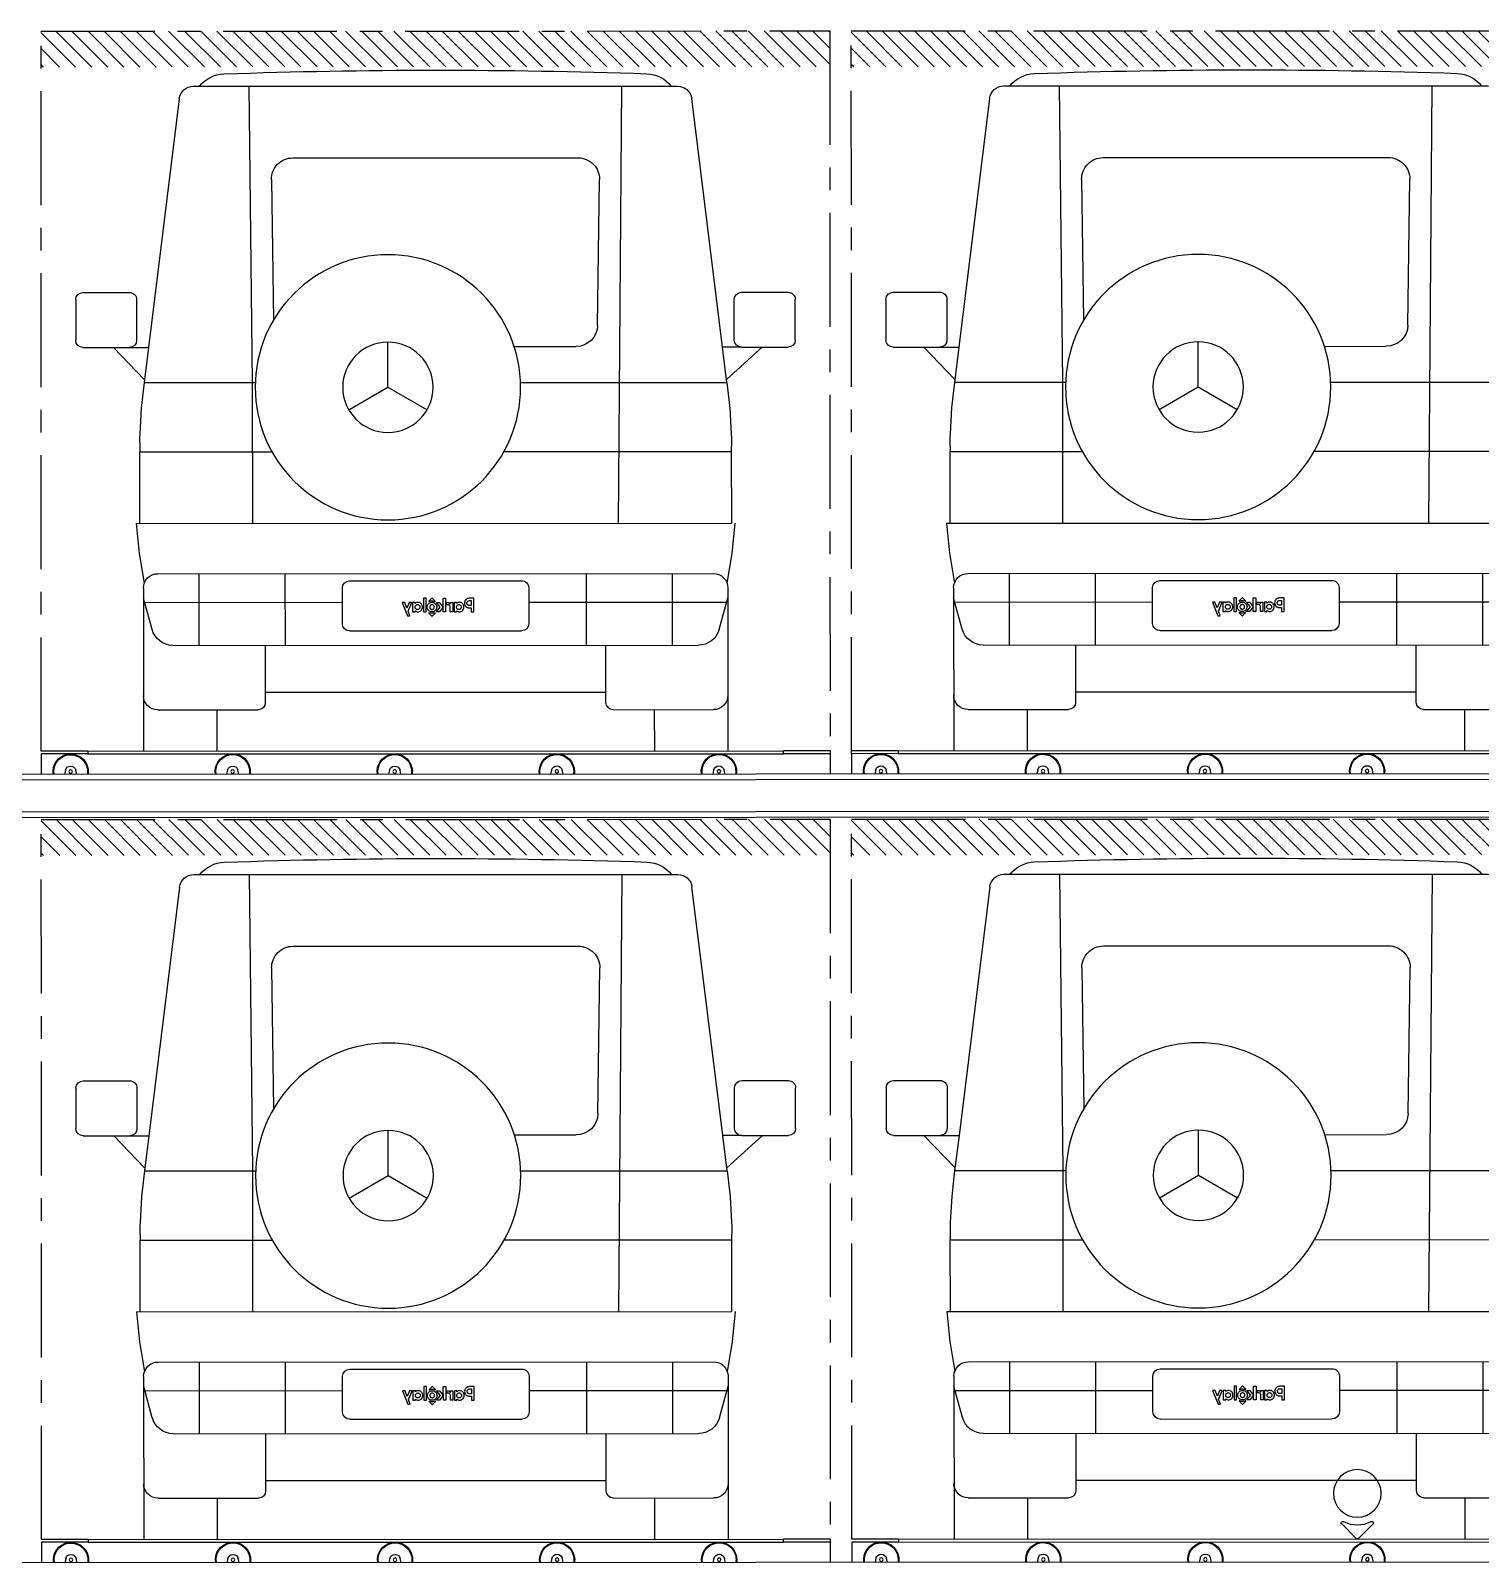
# Model space of a CAD drawing. Header units: millimetres. Extents: x 1221 to 4692, y 1119 to 4782.
# Drawn here: x 2173 to 2577.3, y 1948.1 to 2375.8 of the extents above; entities that cross this region are included whole.
import ezdxf
from ezdxf.enums import TextEntityAlignment as Align

# ---------------------------------------------------------------- set-up
doc = ezdxf.new("R2010")
doc.units = ezdxf.units.MM
doc.linetypes.add('CENTER', pattern=[50.8, 31.75, -6.35, 6.35, -6.35])
for name, color, linetype in [('PK24-LABEL', 7, 'Continuous'), ('PK24-LOGO', 7, 'Continuous'), ('PK24E', 7, 'Continuous'), ('PK24E-COMP-CAR', 7, 'Continuous')]:
    doc.layers.add(name, color=color, linetype=linetype)
for name, color, linetype, true_color in [('PK24E-COMP-CAR_ZONE', 250, 'CENTER', 0x383e42), ('PK24E-COMP-PALLET', 132, 'Continuous', 0x00b7c8), ('PK24E-SYS-SHELF', 31, 'Continuous', 0xffcc5a)]:
    doc.layers.add(name, color=color, linetype=linetype, true_color=true_color)
doc.styles.get("Standard").update_dxf_attribs({"font": 'arial.ttf'})
pattern_1 = [(45, (-13818.072, -11083.8307), (-2.24506403, 2.24506403), [])]
pattern_2 = [(45, (-13592.072, -11083.8307), (-2.24506403, 2.24506403), [])]

# ---------------------------------------------------------------- blocks, each defined once
blk = doc.blocks.new('LOGO----DECOR-PK24')
at = {"layer": 'PK24-LOGO'}
for p, q in [((-10, 2.13), (-8.71, 2.13)), ((-10, -1.62), (-10, 2.13)), ((-9.29, 1.47), (-9.29, 0.11)), ((-8.76, 1.47), (-9.29, 1.47)), ((-9.29, 0.11), (-8.76, 0.11)), ((-8.61, 1.46), (-8.76, 1.47)), ((-8.76, 0.11), (-8.61, 0.13)), ((-8.71, 2.13), (-8.43, 2.11)), ((-8.48, 1.42), (-8.61, 1.46)), ((-8.61, 0.13), (-8.48, 0.17)), ((-8.36, 1.35), (-8.48, 1.42)), ((-8.48, 0.17), (-8.36, 0.23)), ((-8.43, 2.11), (-8.3, 2.07)), ((-8.26, 1.27), (-8.36, 1.35)), ((-8.36, 0.23), (-8.26, 0.31)), ((-8.3, 2.07), (-8.17, 2.03)), ((-8.19, 1.17), (-8.26, 1.27)), ((-8.26, 0.31), (-8.19, 0.41)), ((-8.13, 1.05), (-8.19, 1.17)), ((-8.19, 0.41), (-8.13, 0.53)), ((-8.17, 2.03), (-7.94, 1.9)), ((-8.09, 0.93), (-8.13, 1.05)), ((-8.13, 0.53), (-8.09, 0.66)), ((-8.08, 0.79), (-8.09, 0.93)), ((-8.09, 0.66), (-8.08, 0.79)), ((-7.94, 1.9), (-7.74, 1.74)), ((-7.74, 1.74), (-7.58, 1.55)), ((-7.58, 0.04), (-7.74, -0.16)), ((-7.58, 1.55), (-7.46, 1.32)), ((-7.46, 0.27), (-7.58, 0.04)), ((-7.46, 1.32), (-7.38, 1.06)), ((-7.38, 0.52), (-7.46, 0.27)), ((-7.38, 1.06), (-7.36, 0.79)), ((-7.36, 0.79), (-7.38, 0.52)), ((-7.19, -0.02), (-7.16, 0.13)), ((-7.16, 0.13), (-7.11, 0.26)), ((-7.11, 0.26), (-6.98, 0.49)), ((-6.98, 0.49), (-6.82, 0.68)), ((-6.82, 0.68), (-6.62, 0.82)), ((-6.62, 0.82), (-6.41, 0.92)), ((-6.42, 0.06), (-6.48, -0.05)), ((-6.33, 0.17), (-6.42, 0.06)), ((-6.41, 0.92), (-6.19, 0.98)), ((-6.23, 0.25), (-6.33, 0.17)), ((-6.11, 0.31), (-6.23, 0.25)), ((-6.19, 0.98), (-5.97, 1)), ((-5.98, 0.35), (-6.11, 0.31)), ((-5.84, 0.36), (-5.98, 0.35)), ((-5.97, 1), (-5.74, 0.98)), ((-5.71, 0.35), (-5.84, 0.36)), ((-5.74, 0.98), (-5.53, 0.92)), ((-5.58, 0.31), (-5.71, 0.35)), ((-5.47, 0.24), (-5.58, 0.31)), ((-5.53, 0.92), (-5.35, 0.82)), ((-5.37, 0.16), (-5.47, 0.24)), ((-5.29, 0.06), (-5.37, 0.16)), ((-5.35, 0.82), (-5.21, 0.7)), ((-5.23, -0.06), (-5.29, 0.06)), ((-5.21, 0.7), (-5.21, 0.95)), ((-5.21, 0.95), (-4.5, 0.95)), ((-4.5, 0.95), (-4.5, -1.62)), ((-3.41, 0.95), (-4.11, 0.95)), ((-4.11, 0.95), (-4.11, -1.62)), ((-3.41, 0.53), (-3.41, 0.95)), ((-3.36, 0.62), (-3.41, 0.53)), ((-3.37, -0.03), (-3.32, 0.06)), ((-3.29, 0.71), (-3.36, 0.62)), ((-3.32, 0.06), (-3.26, 0.13)), ((-3.22, 0.78), (-3.29, 0.71)), ((-3.26, 0.13), (-3.19, 0.19)), ((-3.14, 0.84), (-3.22, 0.78)), ((-3.19, 0.19), (-3.11, 0.23)), ((-3.05, 0.89), (-3.14, 0.84)), ((-3.11, 0.23), (-3.02, 0.26)), ((-2.94, 0.92), (-3.05, 0.89)), ((-3.02, 0.26), (-2.92, 0.27)), ((-2.83, 0.94), (-2.94, 0.92)), ((-2.92, 0.27), (-2.42, 0.27)), ((-2.7, 0.95), (-2.83, 0.94)), ((-2.42, 0.95), (-2.7, 0.95)), ((-2.42, 0.27), (-2.42, 0.95)), ((-1.42, 2.13), (-2.13, 2.13)), ((-2.13, 2.13), (-2.13, -1.62)), ((-1.42, -1.62), (-1.42, 2.13)), ((-0.37, 0.95), (-1.42, -0.33)), ((-0.61, -0.33), (0.44, 0.95)), ((0.44, 0.95), (-0.37, 0.95)), ((0.44, 0.19), (0.36, -0.06)), ((0.56, 0.41), (0.44, 0.19)), ((0.72, 0.61), (0.56, 0.41)), ((0.92, 0.77), (0.72, 0.61)), ((0.77, 1.32), (0.79, 1.37)), ((0.78, 1.26), (0.77, 1.32)), ((0.81, 1.24), (0.78, 1.26)), ((0.79, 1.37), (1.61, 2.19)), ((0.85, 1.23), (0.81, 1.24)), ((0.89, 1.24), (0.85, 1.23)), ((1.07, 1.32), (0.89, 1.24)), ((1.15, 0.9), (0.92, 0.77)), ((1.27, 1.37), (1.07, 1.32)), ((1.07, -0.08), (1.13, 0.03)), ((1.13, 0.03), (1.21, 0.12)), ((1.4, 0.98), (1.15, 0.9)), ((1.21, 0.12), (1.3, 0.2)), ((1.46, 1.41), (1.27, 1.37)), ((1.3, 0.2), (1.41, 0.26)), ((1.67, 1), (1.4, 0.98)), ((1.41, 0.26), (1.54, 0.3)), ((1.67, 1.42), (1.46, 1.41)), ((1.54, 0.3), (1.67, 0.31)), ((1.61, 2.19), (1.67, 2.21)), ((1.67, 2.21), (1.73, 2.19)), ((1.87, 1.41), (1.67, 1.42)), ((1.94, 0.98), (1.67, 1)), ((1.67, 0.31), (1.8, 0.3)), ((1.73, 2.19), (2.54, 1.37)), ((1.8, 0.3), (1.92, 0.26)), ((2.07, 1.37), (1.87, 1.41)), ((1.92, 0.26), (2.03, 0.2)), ((2.19, 0.9), (1.94, 0.98)), ((2.03, 0.2), (2.13, 0.12)), ((2.26, 1.32), (2.07, 1.37)), ((2.13, 0.12), (2.2, 0.03)), ((2.41, 0.77), (2.19, 0.9)), ((2.2, 0.03), (2.26, -0.08)), ((2.45, 1.24), (2.26, 1.32)), ((2.61, 0.61), (2.41, 0.77)), ((2.48, 1.23), (2.45, 1.24)), ((2.52, 1.24), (2.48, 1.23)), ((2.55, 1.26), (2.52, 1.24)), ((2.54, 1.37), (2.57, 1.32)), ((2.57, 1.32), (2.55, 1.26)), ((2.78, 0.41), (2.61, 0.61)), ((2.9, 0.19), (2.78, 0.41)), ((2.98, -0.06), (2.9, 0.19)), ((3.31, 2.13), (4.01, 2.13)), ((3.31, -1.62), (3.31, 2.13)), ((4.01, 2.13), (4.01, -1.62)), ((4.37, -0.02), (4.4, 0.13)), ((4.4, 0.13), (4.45, 0.26)), ((4.45, 0.26), (4.58, 0.49)), ((4.58, 0.49), (4.74, 0.68)), ((4.74, 0.68), (4.93, 0.82)), ((4.93, 0.82), (5.15, 0.92)), ((5.14, 0.06), (5.08, -0.05)), ((5.23, 0.17), (5.14, 0.06)), ((5.15, 0.92), (5.37, 0.98)), ((5.33, 0.25), (5.23, 0.17)), ((5.45, 0.31), (5.33, 0.25)), ((5.37, 0.98), (5.59, 1)), ((5.58, 0.35), (5.45, 0.31)), ((5.72, 0.36), (5.58, 0.35)), ((5.59, 1), (5.82, 0.98)), ((5.85, 0.35), (5.72, 0.36)), ((5.82, 0.98), (6.03, 0.92)), ((5.98, 0.31), (5.85, 0.35)), ((6.09, 0.24), (5.98, 0.31)), ((6.03, 0.92), (6.21, 0.82)), ((6.19, 0.16), (6.09, 0.24)), ((6.27, 0.06), (6.19, 0.16)), ((6.21, 0.82), (6.35, 0.7)), ((6.32, -0.06), (6.27, 0.06)), ((6.35, 0.7), (6.35, 0.95)), ((6.35, 0.95), (7.06, 0.95)), ((7.06, 0.95), (7.06, -1.62)), ((8.33, -1.51), (7.31, 0.95)), ((7.31, 0.95), (8.05, 0.95)), ((8.05, 0.95), (8.68, -0.63)), ((10, 0.95), (8.51, -2.81)), ((8.68, -0.63), (9.27, 0.95)), ((9.27, 0.95), (10, 0.95)), ((-9.29, -1.62), (-10, -1.62)), ((-8.71, -0.55), (-9.29, -0.55)), ((-9.29, -0.55), (-9.29, -1.62)), ((-8.43, -0.52), (-8.71, -0.55)), ((-8.3, -0.49), (-8.43, -0.52)), ((-8.17, -0.44), (-8.3, -0.49)), ((-7.94, -0.32), (-8.17, -0.44)), ((-7.74, -0.16), (-7.94, -0.32)), ((-7.22, -0.33), (-7.21, -0.17)), ((-7.21, -0.5), (-7.22, -0.33)), ((-7.21, -0.17), (-7.19, -0.02)), ((-7.19, -0.65), (-7.21, -0.5)), ((-7.16, -0.79), (-7.19, -0.65)), ((-7.1, -0.92), (-7.16, -0.79)), ((-6.97, -1.15), (-7.1, -0.92)), ((-6.81, -1.34), (-6.97, -1.15)), ((-6.62, -1.48), (-6.81, -1.34)), ((-6.41, -1.59), (-6.62, -1.48)), ((-6.52, -0.18), (-6.53, -0.33)), ((-6.53, -0.33), (-6.52, -0.47)), ((-6.48, -0.05), (-6.52, -0.18)), ((-6.52, -0.47), (-6.48, -0.6)), ((-6.48, -0.6), (-6.42, -0.72)), ((-6.42, -0.72), (-6.33, -0.82)), ((-6.19, -1.65), (-6.41, -1.59)), ((-6.33, -0.82), (-6.23, -0.9)), ((-6.23, -0.9), (-6.11, -0.97)), ((-5.98, -1.67), (-6.19, -1.65)), ((-6.11, -0.97), (-5.98, -1.01)), ((-5.98, -1.01), (-5.84, -1.02)), ((-5.74, -1.65), (-5.98, -1.67)), ((-5.84, -1.02), (-5.71, -1.01)), ((-5.53, -1.57), (-5.74, -1.65)), ((-5.71, -1.01), (-5.58, -0.97)), ((-5.58, -0.97), (-5.47, -0.9)), ((-5.35, -1.47), (-5.53, -1.57)), ((-5.47, -0.9), (-5.37, -0.82)), ((-5.37, -0.82), (-5.29, -0.72)), ((-5.21, -1.33), (-5.35, -1.47)), ((-5.29, -0.72), (-5.23, -0.6)), ((-5.2, -0.19), (-5.23, -0.06)), ((-5.23, -0.6), (-5.2, -0.47)), ((-5.21, -1.62), (-5.21, -1.33)), ((-5.21, -1.33), (-5.21, -1.33)), ((-4.5, -1.62), (-5.21, -1.62)), ((-5.19, -0.33), (-5.2, -0.19)), ((-5.2, -0.47), (-5.19, -0.33)), ((-4.11, -1.62), (-3.41, -1.62)), ((-3.41, -0.21), (-3.4, -0.12)), ((-3.41, -1.62), (-3.41, -0.21)), ((-3.4, -0.12), (-3.37, -0.03)), ((-2.13, -1.62), (-1.42, -1.62)), ((-1.42, -0.33), (-0.37, -1.62)), ((0.44, -1.62), (-0.61, -0.33)), ((-0.37, -1.62), (0.44, -1.62)), ((0.36, -0.06), (0.33, -0.33)), ((0.33, -0.33), (0.36, -0.6)), ((0.36, -0.6), (0.44, -0.85)), ((0.44, -0.85), (0.56, -1.08)), ((0.56, -1.08), (0.72, -1.28)), ((0.72, -1.28), (0.92, -1.44)), ((0.77, -1.98), (0.78, -1.93)), ((0.79, -2.04), (0.77, -1.98)), ((0.78, -1.93), (0.81, -1.9)), ((1.61, -2.85), (0.79, -2.04)), ((0.81, -1.9), (0.85, -1.89)), ((0.85, -1.89), (0.89, -1.9)), ((0.89, -1.9), (1.07, -1.98)), ((0.92, -1.44), (1.15, -1.56)), ((1.02, -0.33), (1.03, -0.2)), ((1.03, -0.46), (1.02, -0.33)), ((1.03, -0.2), (1.07, -0.08)), ((1.07, -0.59), (1.03, -0.46)), ((1.13, -0.7), (1.07, -0.59)), ((1.07, -1.98), (1.27, -2.04)), ((1.21, -0.79), (1.13, -0.7)), ((1.15, -1.56), (1.4, -1.64)), ((1.3, -0.87), (1.21, -0.79)), ((1.27, -2.04), (1.46, -2.07)), ((1.41, -0.93), (1.3, -0.87)), ((1.4, -1.64), (1.67, -1.67)), ((1.54, -0.97), (1.41, -0.93)), ((1.46, -2.07), (1.67, -2.09)), ((1.67, -0.98), (1.54, -0.97)), ((1.67, -2.88), (1.61, -2.85)), ((1.8, -0.97), (1.67, -0.98)), ((1.67, -1.67), (1.94, -1.64)), ((1.67, -2.09), (1.87, -2.07)), ((1.73, -2.85), (1.67, -2.88)), ((2.54, -2.04), (1.73, -2.85)), ((1.92, -0.93), (1.8, -0.97)), ((1.87, -2.07), (2.07, -2.04)), ((2.03, -0.87), (1.92, -0.93)), ((1.94, -1.64), (2.19, -1.56)), ((2.13, -0.79), (2.03, -0.87)), ((2.07, -2.04), (2.26, -1.98)), ((2.2, -0.7), (2.13, -0.79)), ((2.19, -1.56), (2.41, -1.44)), ((2.26, -0.59), (2.2, -0.7)), ((2.26, -0.08), (2.3, -0.2)), ((2.3, -0.46), (2.26, -0.59)), ((2.26, -1.98), (2.45, -1.9)), ((2.3, -0.2), (2.31, -0.33)), ((2.31, -0.33), (2.3, -0.46)), ((2.41, -1.44), (2.61, -1.28)), ((2.45, -1.9), (2.48, -1.89)), ((2.48, -1.89), (2.52, -1.9)), ((2.52, -1.9), (2.55, -1.93)), ((2.57, -1.98), (2.54, -2.04)), ((2.55, -1.93), (2.57, -1.98)), ((2.61, -1.28), (2.78, -1.08)), ((2.78, -1.08), (2.9, -0.85)), ((2.9, -0.85), (2.98, -0.6)), ((3, -0.33), (2.98, -0.06)), ((2.98, -0.6), (3, -0.33)), ((4.01, -1.62), (3.31, -1.62)), ((4.34, -0.17), (4.37, -0.02)), ((4.34, -0.33), (4.34, -0.17)), ((4.34, -0.5), (4.34, -0.33)), ((4.37, -0.65), (4.34, -0.5)), ((4.4, -0.79), (4.37, -0.65)), ((4.46, -0.92), (4.4, -0.79)), ((4.59, -1.15), (4.46, -0.92)), ((4.75, -1.34), (4.59, -1.15)), ((4.94, -1.48), (4.75, -1.34)), ((5.15, -1.59), (4.94, -1.48)), ((5.04, -0.18), (5.03, -0.33)), ((5.03, -0.33), (5.04, -0.47)), ((5.08, -0.05), (5.04, -0.18)), ((5.04, -0.47), (5.08, -0.6)), ((5.08, -0.6), (5.14, -0.72)), ((5.14, -0.72), (5.23, -0.82)), ((5.37, -1.65), (5.15, -1.59)), ((5.23, -0.82), (5.33, -0.9)), ((5.33, -0.9), (5.45, -0.97)), ((5.58, -1.67), (5.37, -1.65)), ((5.45, -0.97), (5.58, -1.01)), ((5.58, -1.01), (5.72, -1.02)), ((5.81, -1.65), (5.58, -1.67)), ((5.72, -1.02), (5.85, -1.01)), ((6.03, -1.57), (5.81, -1.65)), ((5.85, -1.01), (5.98, -0.97)), ((5.98, -0.97), (6.09, -0.9)), ((6.21, -1.47), (6.03, -1.57)), ((6.09, -0.9), (6.19, -0.82)), ((6.19, -0.82), (6.27, -0.72)), ((6.35, -1.33), (6.21, -1.47)), ((6.27, -0.72), (6.32, -0.6)), ((6.36, -0.19), (6.32, -0.06)), ((6.32, -0.6), (6.36, -0.47)), ((6.35, -1.62), (6.35, -1.33)), ((6.35, -1.33), (6.35, -1.33)), ((7.06, -1.62), (6.35, -1.62)), ((6.37, -0.33), (6.36, -0.19)), ((6.36, -0.47), (6.37, -0.33)), ((7.8, -2.81), (8.33, -1.51)), ((8.51, -2.81), (7.8, -2.81))]:
    blk.add_line(p, q, dxfattribs=at)
blk = doc.blocks.new('SUV--ONPALLET-BACK-COMP-PKE24')
at = {"layer": 'PK24E-COMP-CAR'}
for p, q in [((67.5, 185.52), (-67.51, 185.52)), ((-51, 63.5), (-52, 185.52)), ((52, 185.52), (51.14, 102.83)), ((-80.03, 112.64), (-71.48, 182.03)), ((71.47, 182.03), (80.02, 112.64)), ((39.77, 165.52), (-39.77, 165.52)), ((-45.2, 118.75), (-45.77, 159.45)), ((45.77, 159.45), (45.22, 120.18)), ((-100.35, 114.64), (-100.35, 125.98)), ((-85.35, 127.98), (-98.35, 127.98)), ((-83.35, 114.64), (-83.35, 125.98)), ((83.35, 125.98), (83.35, 114.64)), ((98.35, 127.98), (85.35, 127.98)), ((100.35, 125.98), (100.35, 114.64)), ((-85.35, 112.64), (-98.35, 112.64)), ((-81.19, 103.64), (-91.13, 112.64)), ((-85.35, 112.64), (-80.03, 112.64)), ((-81.29, 102.83), (-80.03, 112.64)), ((-21.94, 112.83), (-39.2, 112.83)), ((13.28, 101.5), (13.28, 114.1)), ((80.02, 112.64), (81.28, 102.82)), ((85.35, 112.64), (80.02, 112.64)), ((89.84, 112.64), (81.18, 103.63)), ((98.35, 112.64), (85.35, 112.64)), ((-81.28, 102.83), (-82.09, 95.66)), ((-23.7, 102.83), (-81.29, 102.83)), ((81.28, 102.83), (50.26, 102.83)), ((51, 63.5), (51, 102.83)), ((81.28, 102.83), (82.09, 95.66)), ((13.28, 101.5), (2.37, 95.2)), ((24.19, 95.2), (13.28, 101.5)), ((-82.09, 95.66), (-82.5, 88.46)), ((82.09, 95.66), (82.5, 88.46)), ((-82.52, 87.48), (-82.53, 86.5)), ((-82.53, 86.5), (-82.52, 85.52)), ((-82.5, 88.46), (-82.52, 87.48)), ((82.5, 88.46), (82.53, 87.48)), ((82.54, 86.5), (82.52, 85.52)), ((82.53, 87.48), (82.54, 86.5)), ((-82.52, 85.52), (-82.5, 84.53)), ((-82.5, 84.53), (-82.49, 84.03)), ((-82.49, 84.03), (-82.5, 83.53)), ((-82.5, 83.53), (-82.5, 63.5)), ((-19.07, 83.53), (-82.5, 83.53)), ((82.24, 83.53), (45.63, 83.53)), ((82.52, 85.52), (82.5, 84.53)), ((82.5, 84.53), (82.5, 84.03)), ((82.5, 84.03), (82.5, 83.53)), ((82.5, 63.5), (82.5, 83.53)), ((-83.46, 63.5), (-82.66, 55.12)), ((83.46, 63.5), (-82.5, 63.5)), ((83.46, 63.5), (82.67, 55.12)), ((-82.66, 55.12), (-81.27, 46.82)), ((82.67, 55.12), (81.28, 46.82)), ((77.5, 49.5), (-77.5, 49.5)), ((-66, 49.5), (-66, 29.5)), ((-42, 49.5), (-42, 29.5)), ((24, 47.5), (-24, 47.5)), ((42, 49.5), (42, 29.5)), ((66, 49.5), (66, 29.5)), ((-81.5, 45.5), (-81.5, 0)), ((-26, 45.5), (-26, 35.5)), ((26, 35.5), (26, 45.5)), ((81.5, 45.5), (81.5, 0)), ((-79.08, 33.91), (-81.5, 42.69)), ((-47.4, 41.5), (-81.5, 41.5)), ((-26, 41.5), (-73.62, 41.5)), ((81.5, 41.5), (26, 41.5)), ((79.09, 33.91), (81.5, 42.69)), ((24, 33.5), (-24, 33.5)), ((73.3, 29.5), (-73.3, 29.5)), ((-47.5, 13.5), (-47.5, 29.5)), ((47.5, 29.5), (47.5, 13.5)), ((47.5, 16.4), (-47.5, 16.4)), ((-49.5, 11.5), (-77.5, 11.5)), ((-61, 11.5), (-61, 0)), ((77.5, 11.5), (49.5, 11.5)), ((61, 11.5), (61, 0))]:
    blk.add_line(p, q, dxfattribs=at)
for radius in [37, 12.6]:
    blk.add_circle((13.28, 101.5), radius, dxfattribs=at)
for centre, radius, start, end in [((-58.65, 179.94), 9.04, 91.9954, 141.8296), ((0, -1503.5), 1693.5, 88.00462, 91.99542), ((58.65, 179.94), 9.04, 38.1704, 88.0046), ((-67.51, 181.52), 4, 90.0004, 172.6609), ((67.5, 181.52), 4, 7.3392, 90.0002), ((-39.77, 159.52), 6, 90.0001, 180.7189), ((39.77, 159.52), 6, 359.2811, 90.0002), ((-98.35, 125.98), 2, 90, 180), ((-85.35, 125.98), 2, 0, 90), ((85.35, 125.98), 2, 90, 180), ((98.35, 125.98), 2, 0, 90), ((-39.2, 118.83), 6, 180.7189, 270), ((-98.35, 114.64), 2, 180, 270), ((-85.35, 114.64), 2, 270, 360), ((85.35, 114.64), 2, 180, 270), ((98.35, 114.64), 2, 270, 0), ((-77.5, 45.5), 4, 90, 180), ((-24, 45.5), 2, 90, 180), ((24, 45.5), 2, 0, 90), ((77.5, 45.5), 4, 0, 90), ((-24, 35.5), 2, 180, 270), ((24, 35.5), 2, 270, 0), ((-73.3, 35.5), 6, 195.3762, 269.9999), ((73.3, 35.5), 6, 269.9997, 344.6237), ((-77.5, 15.5), 4, 180, 270), ((-49.5, 13.5), 2, 270, 360), ((49.5, 13.5), 2, 180, 270), ((77.5, 15.5), 4, 270, 0)]:
    blk.add_arc(centre, radius, start, end, dxfattribs=at)
at = {"linetype": 'Continuous'}
blk.add_blockref('LOGO----DECOR-PK24', (-0.66, 40.48), dxfattribs=at)
blk = doc.blocks.new('*U27')
at = {"layer": 'PK24E-COMP-CAR_ZONE'}
h = blk.add_hatch(dxfattribs=at)
h.set_pattern_fill('ANSI31', color=256)
h.set_pattern_definition(pattern_1)
h.paths.add_polyline_path([(566, 200.9), (346, 200.9), (346, 190.9), (566, 190.9)])
h = blk.add_hatch(dxfattribs=at)
h.set_pattern_fill('ANSI31', color=256)
h.set_pattern_definition(pattern_2)
h.paths.add_polyline_path([(792, 200.9), (572, 200.9), (572, 190.9), (792, 190.9)])
for points in [[(566, 0), (566, 200.9), (346, 200.9), (346, 0)], [(792, 0), (792, 200.9), (572, 200.9), (572, 0)]]:
    blk.add_lwpolyline(points, dxfattribs=at)
at = {"layer": 'PK24E-COMP-PALLET'}
for p, q in [((552.99, 0), (359.01, 0)), ((552.99, 0), (552.99, -0.8)), ((552.99, 0), (566, 0)), ((566, -0.8), (566, 0)), ((572, 0), (585.01, 0)), ((572, 0), (572, -0.8)), ((585.01, -0.8), (585.01, 0)), ((778.99, 0), (585.01, 0)), ((778.99, 0), (778.99, -0.8)), ((778.99, 0), (792, 0)), ((552.99, -0.8), (359.01, -0.8)), ((552.99, -0.8), (566, -0.8)), ((566, -0.8), (566, -6.5)), ((572, -0.8), (585.01, -0.8)), ((572, -0.8), (572, -6.5)), ((778.99, -0.8), (585.01, -0.8)), ((778.99, -0.8), (792, -0.8)), ((792, -0.8), (792, -6.5))]:
    blk.add_line(p, q, dxfattribs=at)
at = {"layer": 'PK24E-SYS-SHELF'}
for p, q in [((120.5, -6.5), (1250.98, -6.5)), ((1251.18, -8), (120.5, -8)), ((420.47, -6.5), (420.74, -5.35)), ((423.66, -5.35), (423.93, -6.5)), ((465.67, -6.5), (465.94, -5.35)), ((468.86, -5.35), (469.13, -6.5)), ((510.87, -6.5), (511.14, -5.35)), ((514.06, -5.35), (514.33, -6.5)), ((556.07, -6.5), (556.34, -5.35)), ((559.26, -5.35), (559.53, -6.5)), ((601.27, -6.5), (601.54, -5.35)), ((604.46, -5.35), (604.73, -6.5)), ((646.47, -6.5), (646.74, -5.35)), ((649.66, -5.35), (649.93, -6.5)), ((691.67, -6.5), (691.94, -5.35)), ((694.86, -5.35), (695.13, -6.5)), ((736.87, -6.5), (737.14, -5.35)), ((740.06, -5.35), (740.33, -6.5)), ((782.07, -6.5), (782.34, -5.35)), ((785.26, -5.35), (785.53, -6.5)), ((120.5, -17), (1250.98, -17)), ((1267.98, -18.5), (120.5, -18.5))]:
    blk.add_line(p, q, dxfattribs=at)
for centre in [(422.2, -5.7), (467.4, -5.7), (512.6, -5.7), (557.8, -5.7), (603, -5.7), (648.2, -5.7), (693.4, -5.7), (738.6, -5.7), (783.8, -5.7)]:
    blk.add_circle(centre, 0.5, dxfattribs=at)
for centre, radius, start, end in [((422.2, -5.7), 4.9, 350.6035, 168.3689), ((422.2, -5.7), 4.7, 350.1998, 168.3689), ((422.2, -5.7), 1.5, 13.4634, 166.5366), ((467.4, -5.7), 4.9, 350.6035, 168.3689), ((467.4, -5.7), 4.7, 350.1998, 168.3689), ((467.4, -5.7), 1.5, 13.4634, 166.5366), ((512.6, -5.7), 4.9, 350.6035, 168.3689), ((512.6, -5.7), 4.7, 350.1998, 168.3689), ((512.6, -5.7), 1.5, 13.4634, 166.5366), ((557.8, -5.7), 4.9, 350.6035, 168.3689), ((557.8, -5.7), 4.7, 350.1998, 168.3689), ((557.8, -5.7), 1.5, 13.4634, 166.5366), ((603, -5.7), 4.9, 350.6035, 168.3689), ((603, -5.7), 4.7, 350.1998, 168.3689), ((603, -5.7), 1.5, 13.4634, 166.5366), ((648.2, -5.7), 4.9, 350.6035, 168.3689), ((648.2, -5.7), 4.7, 350.1998, 168.3689), ((648.2, -5.7), 1.5, 13.4634, 166.5366), ((693.4, -5.7), 4.9, 350.6035, 168.3689), ((693.4, -5.7), 4.7, 350.1998, 168.3689), ((693.4, -5.7), 1.5, 13.4634, 166.5366), ((738.6, -5.7), 4.9, 350.6035, 168.3689), ((738.6, -5.7), 4.7, 350.1998, 168.3689), ((738.6, -5.7), 1.5, 13.4634, 166.5366), ((783.8, -5.7), 4.9, 350.6035, 168.3689), ((783.8, -5.7), 4.7, 350.1998, 168.3689), ((783.8, -5.7), 1.5, 13.4634, 166.5366), ((422.2, -5.7), 4.9, 168.3689, 189.3965), ((422.2, -5.7), 4.7, 168.3689, 189.8002), ((467.4, -5.7), 4.9, 168.3689, 189.3965), ((467.4, -5.7), 4.7, 168.3689, 189.8002), ((512.6, -5.7), 4.9, 168.3689, 189.3965), ((512.6, -5.7), 4.7, 168.3689, 189.8002), ((557.8, -5.7), 4.9, 168.3689, 189.3965), ((557.8, -5.7), 4.7, 168.3689, 189.8002), ((603, -5.7), 4.9, 168.3689, 189.3965), ((603, -5.7), 4.7, 168.3689, 189.8002), ((648.2, -5.7), 4.9, 168.3689, 189.3965), ((648.2, -5.7), 4.7, 168.3689, 189.8002), ((693.4, -5.7), 4.9, 168.3689, 189.3965), ((693.4, -5.7), 4.7, 168.3689, 189.8002), ((738.6, -5.7), 4.9, 168.3689, 189.3965), ((738.6, -5.7), 4.7, 168.3689, 189.8002), ((783.8, -5.7), 4.9, 168.3689, 189.3965), ((783.8, -5.7), 4.7, 168.3689, 189.8002)]:
    blk.add_arc(centre, radius, start, end, dxfattribs=at)
at = {"layer": 'PK24E'}
for p in [(456, 0), (682, 0)]:
    blk.add_blockref('SUV--ONPALLET-BACK-COMP-PKE24', p, dxfattribs=at)
at = {"layer": 'PK24-LABEL'}
blk.add_attdef('LEVEL_ID', text='', height=5, dxfattribs=at).set_placement((1328.57, 10.38), align=Align.CENTER)
blk = doc.blocks.new('*U25')
at = {"layer": 'PK24E-COMP-CAR_ZONE'}
h = blk.add_hatch(dxfattribs=at)
h.set_pattern_fill('ANSI31', color=256)
h.set_pattern_definition(pattern_1)
h.paths.add_polyline_path([(566, 200.9), (346, 200.9), (346, 190.9), (566, 190.9)])
h = blk.add_hatch(dxfattribs=at)
h.set_pattern_fill('ANSI31', color=256)
h.set_pattern_definition(pattern_2)
h.paths.add_polyline_path([(792, 200.9), (572, 200.9), (572, 190.9), (792, 190.9)])
at = {"layer": 'PK24-LABEL'}
blk.add_lwpolyline([(428.89, 4.86, -0.233989), (421.11, 4.86, 0.849141), (420.63, 4.2), (424.71, 0.12, 0.414232), (425.29, 0.12), (429.37, 4.2, 0.849046)], format="xyb", close=True, dxfattribs=at)
blk.add_circle((425, 12.72), 6.65, dxfattribs=at)
at = {"layer": 'PK24E-COMP-CAR_ZONE'}
for points in [[(566, 0), (566, 200.9), (346, 200.9), (346, 0)], [(792, 0), (792, 200.9), (572, 200.9), (572, 0)]]:
    blk.add_lwpolyline(points, dxfattribs=at)
at = {"layer": 'PK24E-COMP-PALLET'}
for p, q in [((552.99, 0), (359.01, 0)), ((552.99, 0), (552.99, -0.8)), ((552.99, 0), (566, 0)), ((572, 0), (585.01, 0)), ((572, 0), (572, -0.8)), ((585.01, -0.8), (585.01, 0)), ((778.99, 0), (585.01, 0)), ((778.99, 0), (778.99, -0.8)), ((778.99, 0), (792, 0)), ((552.99, -0.8), (359.01, -0.8)), ((552.99, -0.8), (566, -0.8)), ((566, -0.8), (566, -6.5)), ((572, -0.8), (585.01, -0.8)), ((572, -0.8), (572, -6.5)), ((778.99, -0.8), (585.01, -0.8)), ((778.99, -0.8), (792, -0.8)), ((792, -0.8), (792, -6.5))]:
    blk.add_line(p, q, dxfattribs=at)
at = {"layer": 'PK24E-SYS-SHELF'}
for p, q in [((120.5, -6.5), (1250.98, -6.5)), ((420.47, -6.5), (420.74, -5.35)), ((423.66, -5.35), (423.93, -6.5)), ((465.67, -6.5), (465.94, -5.35)), ((468.86, -5.35), (469.13, -6.5)), ((510.87, -6.5), (511.14, -5.35)), ((514.06, -5.35), (514.33, -6.5)), ((556.07, -6.5), (556.34, -5.35)), ((559.26, -5.35), (559.53, -6.5)), ((601.27, -6.5), (601.54, -5.35)), ((604.46, -5.35), (604.73, -6.5)), ((646.47, -6.5), (646.74, -5.35)), ((649.66, -5.35), (649.93, -6.5)), ((691.67, -6.5), (691.94, -5.35)), ((694.86, -5.35), (695.13, -6.5)), ((736.87, -6.5), (737.14, -5.35)), ((740.06, -5.35), (740.33, -6.5)), ((782.07, -6.5), (782.34, -5.35)), ((785.26, -5.35), (785.53, -6.5))]:
    blk.add_line(p, q, dxfattribs=at)
for centre in [(422.2, -5.7), (467.4, -5.7), (512.6, -5.7), (557.8, -5.7), (603, -5.7), (648.2, -5.7), (693.4, -5.7), (738.6, -5.7), (783.8, -5.7)]:
    blk.add_circle(centre, 0.5, dxfattribs=at)
for centre, radius, start, end in [((422.2, -5.7), 4.9, 350.6035, 168.3689), ((422.2, -5.7), 4.7, 350.1998, 168.3689), ((422.2, -5.7), 1.5, 13.4634, 166.5366), ((467.4, -5.7), 4.9, 350.6035, 168.3689), ((467.4, -5.7), 4.7, 350.1998, 168.3689), ((467.4, -5.7), 1.5, 13.4634, 166.5366), ((512.6, -5.7), 4.9, 350.6035, 168.3689), ((512.6, -5.7), 4.7, 350.1998, 168.3689), ((512.6, -5.7), 1.5, 13.4634, 166.5366), ((557.8, -5.7), 4.9, 350.6035, 168.3689), ((557.8, -5.7), 4.7, 350.1998, 168.3689), ((557.8, -5.7), 1.5, 13.4634, 166.5366), ((603, -5.7), 4.9, 350.6035, 168.3689), ((603, -5.7), 4.7, 350.1998, 168.3689), ((603, -5.7), 1.5, 13.4634, 166.5366), ((648.2, -5.7), 4.9, 350.6035, 168.3689), ((648.2, -5.7), 4.7, 350.1998, 168.3689), ((648.2, -5.7), 1.5, 13.4634, 166.5366), ((693.4, -5.7), 4.9, 350.6035, 168.3689), ((693.4, -5.7), 4.7, 350.1998, 168.3689), ((693.4, -5.7), 1.5, 13.4634, 166.5366), ((738.6, -5.7), 4.9, 350.6035, 168.3689), ((738.6, -5.7), 4.7, 350.1998, 168.3689), ((738.6, -5.7), 1.5, 13.4634, 166.5366), ((783.8, -5.7), 4.9, 350.6035, 168.3689), ((783.8, -5.7), 4.7, 350.1998, 168.3689), ((783.8, -5.7), 1.5, 13.4634, 166.5366), ((422.2, -5.7), 4.9, 168.3689, 189.3965), ((422.2, -5.7), 4.7, 168.3689, 189.8002), ((467.4, -5.7), 4.9, 168.3689, 189.3965), ((467.4, -5.7), 4.7, 168.3689, 189.8002), ((512.6, -5.7), 4.9, 168.3689, 189.3965), ((512.6, -5.7), 4.7, 168.3689, 189.8002), ((557.8, -5.7), 4.9, 168.3689, 189.3965), ((557.8, -5.7), 4.7, 168.3689, 189.8002), ((603, -5.7), 4.9, 168.3689, 189.3965), ((603, -5.7), 4.7, 168.3689, 189.8002), ((648.2, -5.7), 4.9, 168.3689, 189.3965), ((648.2, -5.7), 4.7, 168.3689, 189.8002), ((693.4, -5.7), 4.9, 168.3689, 189.3965), ((693.4, -5.7), 4.7, 168.3689, 189.8002), ((738.6, -5.7), 4.9, 168.3689, 189.3965), ((738.6, -5.7), 4.7, 168.3689, 189.8002), ((783.8, -5.7), 4.9, 168.3689, 189.3965), ((783.8, -5.7), 4.7, 168.3689, 189.8002)]:
    blk.add_arc(centre, radius, start, end, dxfattribs=at)
at = {"layer": 'PK24E'}
for p in [(456, 0), (682, 0)]:
    blk.add_blockref('SUV--ONPALLET-BACK-COMP-PKE24', p, dxfattribs=at)
at = {"layer": 'PK24-LABEL'}
blk.add_attdef('LEVEL_ID', text='', height=5, dxfattribs=at).set_placement((1328.57, 10.38), align=Align.CENTER)

msp = doc.modelspace()

# ---------------------------------------------------------------- block references
at = {"color": 1, "xscale": -1, "rotation": 0.0206093180672529}
for name, p in [('*U27', (2967.96, 2175.03, 13.78)), ('*U25', (2968.04, 1955.03, 13.78))]:
    msp.add_blockref(name, p, dxfattribs=at)

doc.saveas('drawing.dxf')
